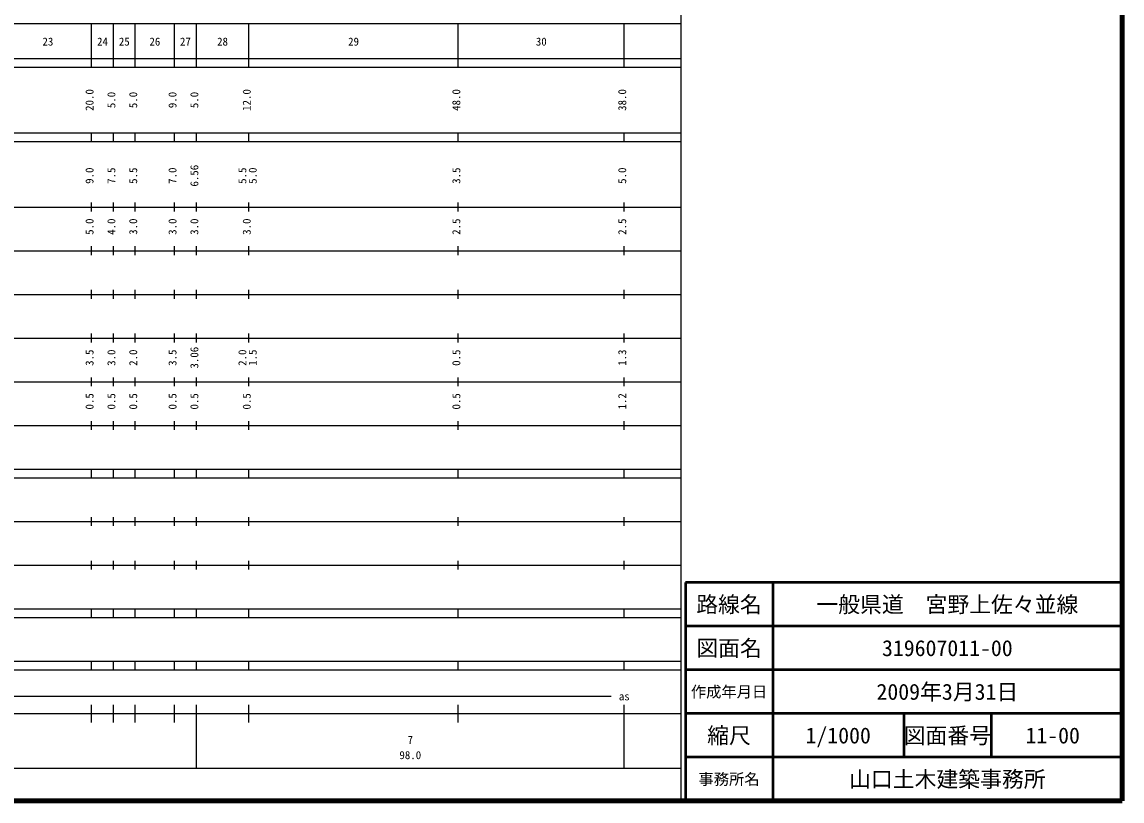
# Model space of a CAD drawing. Units: millimetres on the paper, enlarged 1000 times. Extents: x 40000 to 680000, y 20000 to 380000.
# Drawn here: x 428070 to 680000, y 20000 to 198357 of the extents above; entities that cross this region are included whole.
import ezdxf
from ezdxf.enums import TextEntityAlignment as Align

# ---------------------------------------------------------------- set-up
doc = ezdxf.new("R2010")
doc.units = ezdxf.units.MM
doc.header["$LTSCALE"] = 1000
for name, color, linetype, lineweight in [('M-TTL', 2, 'Continuous', 140), ('M-TTL-BAND', 7, 'Continuous', 25), ('M-TTL-FRAM', 2, 'Continuous', 50), ('M-TTL-LINE', 7, 'Continuous', 50)]:
    doc.layers.add(name, color=color, linetype=linetype, lineweight=lineweight)
doc.layers.add('M-TTL-TXT', color=7, linetype='Continuous')
doc.styles.add('ＭＳ ゴシック', font='')
doc.styles.get('ＭＳ ゴシック').set_extended_font_data('MS Gothic')

msp = doc.modelspace()

# ---------------------------------------------------------------- linework, layer by layer
at = {"layer": 'M-TTL'}
for p, q in [((680000, 20000), (680000, 380000)), ((40000, 20000), (680000, 20000))]:
    msp.add_line(p, q, dxfattribs=at)
at = {"layer": 'M-TTL-BAND'}
for p, q in [((579000, 20000), (579000, 370000)), ((68000, 198000), (579000, 198000)), ((444000, 188000), (444000, 198000)), ((449000, 188000), (449000, 198000)), ((454000, 188000), (454000, 198000)), ((463000, 188000), (463000, 198000)), ((468000, 188000), (468000, 198000)), ((480000, 188000), (480000, 198000)), ((528000, 188000), (528000, 198000)), ((566000, 188000), (566000, 198000)), ((40000, 190000), (579000, 190000)), ((40000, 188000), (579000, 188000)), ((40000, 173000), (579000, 173000)), ((444000, 171000), (444000, 173000)), ((449000, 171000), (449000, 173000)), ((454000, 171000), (454000, 173000)), ((463000, 171000), (463000, 173000)), ((468000, 171000), (468000, 173000)), ((480000, 171000), (480000, 173000)), ((528000, 171000), (528000, 173000)), ((566000, 171000), (566000, 173000)), ((40000, 171000), (579000, 171000)), ((444000, 155000), (444000, 157000)), ((449000, 155000), (449000, 157000)), ((454000, 155000), (454000, 157000)), ((463000, 155000), (463000, 157000)), ((468000, 155000), (468000, 157000)), ((480000, 155000), (480000, 157000)), ((528000, 155000), (528000, 157000)), ((566000, 155000), (566000, 157000)), ((40000, 156000), (579000, 156000)), ((444000, 145000), (444000, 147000)), ((449000, 145000), (449000, 147000)), ((454000, 145000), (454000, 147000)), ((463000, 145000), (463000, 147000)), ((468000, 145000), (468000, 147000)), ((480000, 145000), (480000, 147000)), ((528000, 145000), (528000, 147000)), ((566000, 145000), (566000, 147000)), ((46000, 146000), (579000, 146000)), ((444000, 135000), (444000, 137000)), ((449000, 135000), (449000, 137000)), ((454000, 135000), (454000, 137000)), ((463000, 135000), (463000, 137000)), ((468000, 135000), (468000, 137000)), ((480000, 135000), (480000, 137000)), ((528000, 135000), (528000, 137000)), ((566000, 135000), (566000, 137000)), ((52000, 136000), (579000, 136000)), ((46000, 126000), (579000, 126000)), ((444000, 125000), (444000, 127000)), ((449000, 125000), (449000, 127000)), ((454000, 125000), (454000, 127000)), ((463000, 125000), (463000, 127000)), ((468000, 125000), (468000, 127000)), ((480000, 125000), (480000, 127000)), ((528000, 125000), (528000, 127000)), ((566000, 125000), (566000, 127000)), ((52000, 116000), (579000, 116000)), ((444000, 115000), (444000, 117000)), ((449000, 115000), (449000, 117000)), ((454000, 115000), (454000, 117000)), ((463000, 115000), (463000, 117000)), ((468000, 115000), (468000, 117000)), ((480000, 115000), (480000, 117000)), ((528000, 115000), (528000, 117000)), ((566000, 115000), (566000, 117000)), ((46000, 106000), (579000, 106000)), ((444000, 105000), (444000, 107000)), ((449000, 105000), (449000, 107000)), ((454000, 105000), (454000, 107000)), ((463000, 105000), (463000, 107000)), ((468000, 105000), (468000, 107000)), ((480000, 105000), (480000, 107000)), ((528000, 105000), (528000, 107000)), ((566000, 105000), (566000, 107000)), ((40000, 96000), (579000, 96000)), ((444000, 94000), (444000, 96000)), ((449000, 94000), (449000, 96000)), ((454000, 94000), (454000, 96000)), ((463000, 94000), (463000, 96000)), ((468000, 94000), (468000, 96000)), ((480000, 94000), (480000, 96000)), ((528000, 94000), (528000, 96000)), ((566000, 94000), (566000, 96000)), ((40000, 94000), (579000, 94000)), ((49000, 84000), (579000, 84000)), ((444000, 83000), (444000, 85000)), ((449000, 83000), (449000, 85000)), ((454000, 83000), (454000, 85000)), ((463000, 83000), (463000, 85000)), ((468000, 83000), (468000, 85000)), ((480000, 83000), (480000, 85000)), ((528000, 83000), (528000, 85000)), ((566000, 83000), (566000, 85000)), ((40000, 74000), (579000, 74000)), ((444000, 73000), (444000, 75000)), ((449000, 73000), (449000, 75000)), ((454000, 73000), (454000, 75000)), ((463000, 73000), (463000, 75000)), ((468000, 73000), (468000, 75000)), ((480000, 73000), (480000, 75000)), ((528000, 73000), (528000, 75000)), ((566000, 73000), (566000, 75000)), ((40000, 64000), (579000, 64000)), ((444000, 62000), (444000, 64000)), ((449000, 62000), (449000, 64000)), ((454000, 62000), (454000, 64000)), ((463000, 62000), (463000, 64000)), ((468000, 62000), (468000, 64000)), ((480000, 62000), (480000, 64000)), ((528000, 62000), (528000, 64000)), ((566000, 62000), (566000, 64000)), ((40000, 62000), (579000, 62000)), ((40000, 52000), (579000, 52000)), ((444000, 50000), (444000, 52000)), ((449000, 50000), (449000, 52000)), ((454000, 50000), (454000, 52000)), ((463000, 50000), (463000, 52000)), ((468000, 50000), (468000, 52000)), ((480000, 50000), (480000, 52000)), ((528000, 50000), (528000, 52000)), ((566000, 50000), (566000, 52000)), ((40000, 50000), (579000, 50000)), ((71000, 44000), (563000, 44000)), ((444000, 38000), (444000, 42000)), ((449000, 38000), (449000, 42000)), ((454000, 38000), (454000, 42000)), ((463000, 38000), (463000, 42000)), ((468000, 27500), (468000, 42000)), ((480000, 38000), (480000, 42000)), ((528000, 38000), (528000, 42000)), ((566000, 27500), (566000, 42000)), ((40000, 40000), (579000, 40000)), ((68000, 27500), (579000, 27500))]:
    msp.add_line(p, q, dxfattribs=at)
at = {"layer": 'M-TTL-FRAM'}
for p, q in [((680000, 70000), (580000, 70000)), ((580000, 70000), (580000, 20000))]:
    msp.add_line(p, q, dxfattribs=at)
at = {"layer": 'M-TTL-LINE'}
for p, q in [((600000, 70000), (600000, 20000)), ((680000, 60000), (580000, 60000)), ((680000, 50000), (580000, 50000)), ((680000, 40000), (580000, 40000)), ((630000, 40000), (630000, 30000)), ((650000, 40000), (650000, 30000)), ((680000, 30000), (580000, 30000))]:
    msp.add_line(p, q, dxfattribs=at)

# ---------------------------------------------------------------- texts
at = {"layer": 'M-TTL-BAND', "style": 'ＭＳ ゴシック'}
for s, p in [('23', (434000, 192405)), ('24', (446500, 192405)), ('25', (451500, 192405)), ('26', (458500, 192405)), ('27', (465500, 192405)), ('28', (474000, 192405)), ('29', (504000, 192405)), ('30', (547000, 192405)), ('as', (566000, 42500)), ('7', (517000, 32523)), ('98.0', (517000, 29033))]:
    msp.add_text(s, height=1833, dxfattribs=at).set_placement(p, align=Align.BOTTOM_CENTER)
for s, p in [('20.0', (445000, 180500)), ('5.0', (450000, 180500)), ('5.0', (455000, 180500)), ('9.0', (464000, 180500)), ('5.0', (469000, 180500)), ('12.0', (481000, 180500)), ('48.0', (529000, 180500)), ('38.0', (567000, 180500)), ('9.0', (445000, 163174)), ('7.5', (450000, 163174)), ('5.5', (455000, 163174)), ('7.0', (464000, 163174)), ('6.56', (469000, 163174)), ('5.5', (480000, 163174)), ('5.0', (482370, 163174)), ('3.5', (529000, 163174)), ('5.0', (567000, 163174)), ('5.0', (445000, 151500)), ('4.0', (450000, 151500)), ('3.0', (455000, 151500)), ('3.0', (464000, 151500)), ('3.0', (469000, 151500)), ('3.0', (481000, 151500)), ('2.5', (529000, 151500)), ('2.5', (567000, 151500)), ('3.06', (469000, 121500)), ('3.5', (445000, 121500)), ('3.0', (450000, 121500)), ('2.0', (455000, 121500)), ('3.5', (464000, 121500)), ('2.0', (480000, 121500)), ('1.5', (482370, 121500)), ('0.5', (529000, 121500)), ('1.3', (567000, 121500)), ('0.5', (445000, 111500)), ('0.5', (450000, 111500)), ('0.5', (455000, 111500)), ('0.5', (464000, 111500)), ('0.5', (469000, 111500)), ('0.5', (481000, 111500)), ('0.5', (529000, 111500)), ('1.2', (567000, 111500))]:
    msp.add_text(s, height=1833, rotation=90, dxfattribs=at).set_placement(p, align=Align.BOTTOM_CENTER)
at = {"layer": 'M-TTL-TXT', "style": 'ＭＳ ゴシック'}
for s, height, p in [('路線名', 3666, (590000, 65000)), ('路線名', 3666, (590000, 65000)), ('一般県道\u3000宮野上佐々並線', 3666, (640000, 65000)), ('図面名', 3666, (590000, 55000)), ('図面名', 3666, (590000, 55000)), ('319607011-00', 3666, (640000, 55000)), ('作成年月日', 2566, (590000, 45000)), ('作成年月日', 2566, (590000, 45000)), ('2009年3月31日', 3666, (640000, 45000)), ('縮尺', 3666, (590000, 35000)), ('縮尺', 3666, (590000, 35000)), ('1/1000', 3666, (615000, 35000)), ('図面番号', 3666, (640000, 35000)), ('図面番号', 3666, (640000, 35000)), ('11-00', 3666, (664125, 35000)), ('事務所名', 2566, (590000, 25000)), ('事務所名', 2566, (590000, 25000)), ('山口土木建築事務所', 3666, (640000, 25000))]:
    msp.add_text(s, height=height, dxfattribs=at).set_placement(p, align=Align.MIDDLE_CENTER)

doc.saveas('drawing.dxf')
